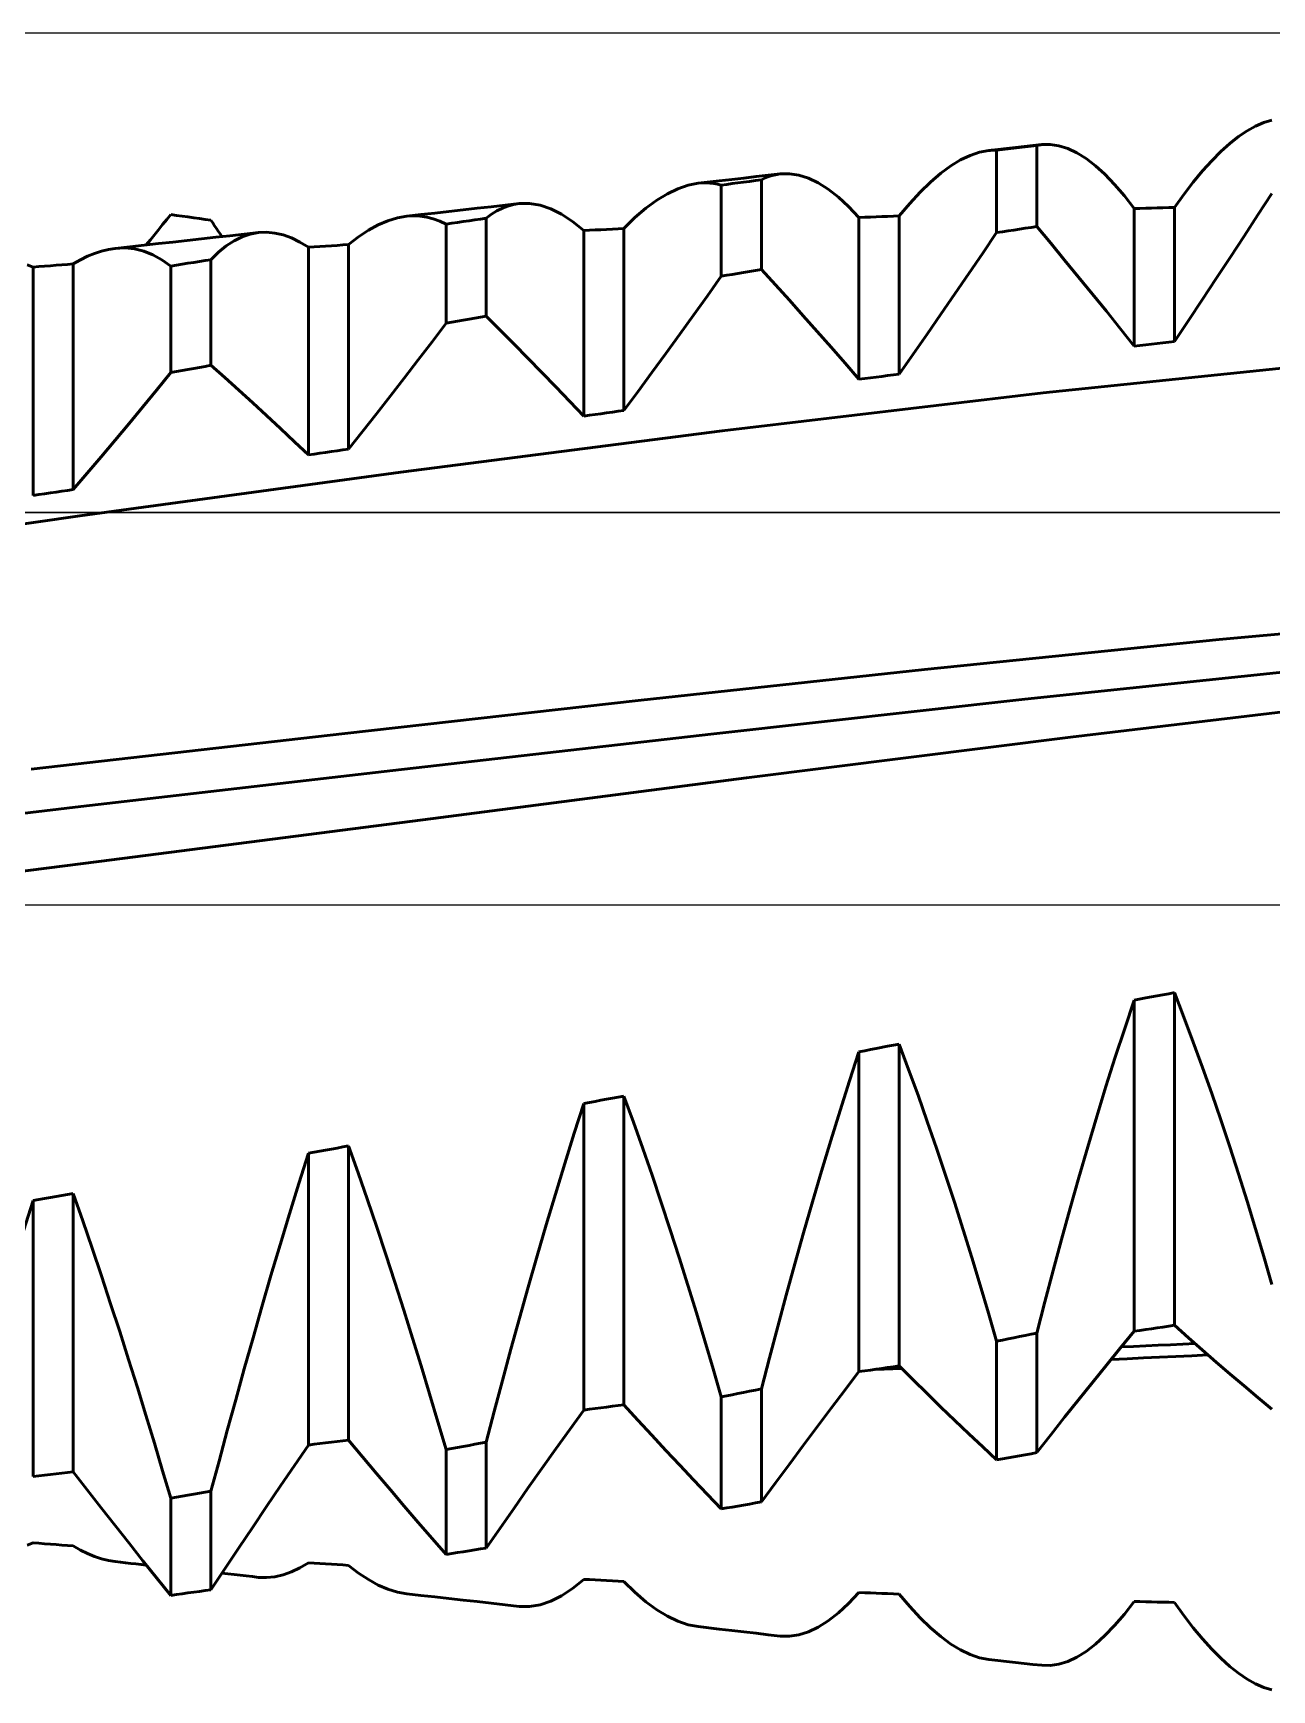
# Model space of a CAD drawing. Header units: millimetres. Extents: x -77 to 81, y -33 to 48.
# Drawn here: x 26.98 to 31.74, y -3.02 to 3.35 of the extents above; entities that cross this region are included whole.
import ezdxf

# ---------------------------------------------------------------- set-up
doc = ezdxf.new("R2010")
doc.units = ezdxf.units.MM
doc.header["$LTSCALE"] = 4.8
doc.linetypes.add('LONGDASH_DASH', pattern=[0.85, 0.4, -0.2, 0.05, -0.2])
for name, color, linetype in [('1', 4, 'CONTINUOUS'), ('4', 2, 'LONGDASH_DASH'), ('CUT', 1, 'CONTINUOUS'), ('NOCUT', 7, 'CONTINUOUS'), ('SK4', 2, 'LONGDASH_DASH')]:
    doc.layers.add(name, color=color, linetype=linetype)

msp = doc.modelspace()

# ---------------------------------------------------------------- linework, layer by layer
at = {"layer": '1', "color": 4, "linetype": 'CONTINUOUS', "lineweight": 50}
for p, q in [((31.6468, 2.9747), (31.6793, 2.9928)), ((31.6793, 2.9928), (31.711, 3.0066)), ((31.711, 3.0066), (31.7422, 3.0159)), ((31.5802, 2.9255), (31.6138, 2.9522)), ((31.6138, 2.9522), (31.6468, 2.9747)), ((30.5454, 2.8626), (30.5824, 2.8802)), ((30.5824, 2.8802), (30.6187, 2.8924)), ((30.6187, 2.8924), (30.6542, 2.8991)), ((30.6542, 2.8991), (30.6881, 2.9028)), ((30.6542, 2.8991), (30.6591, 2.8996)), ((30.6591, 2.8996), (30.6641, 2.8999)), ((30.6641, 2.8999), (30.6691, 2.9002)), ((30.6691, 2.9002), (30.674, 2.9004)), ((30.674, 2.9004), (30.6789, 2.9004)), ((30.6838, 2.9003), (30.6789, 2.9004)), ((30.6838, 2.9003), (30.7059, 2.9029)), ((30.6838, 2.5836), (30.6838, 2.9003)), ((30.6881, 2.9028), (30.722, 2.9066)), ((30.7059, 2.9029), (30.728, 2.9055)), ((30.722, 2.9066), (30.7559, 2.9103)), ((30.728, 2.9055), (30.7501, 2.9081)), ((30.7501, 2.9081), (30.7721, 2.9107)), ((30.7559, 2.9103), (30.7898, 2.914)), ((30.7721, 2.9107), (30.7942, 2.9133)), ((30.7898, 2.914), (30.8237, 2.9178)), ((30.7942, 2.9133), (30.8163, 2.9158)), ((30.8163, 2.9158), (30.8383, 2.9184)), ((30.8237, 2.9178), (30.8576, 2.9215)), ((30.8383, 2.9184), (30.8415, 2.919)), ((30.8383, 2.6066), (30.8383, 2.9184)), ((30.8415, 2.919), (30.8447, 2.9196)), ((30.8447, 2.9196), (30.8479, 2.9202)), ((30.8479, 2.9202), (30.8511, 2.9207)), ((30.8511, 2.9207), (30.8544, 2.9211)), ((30.8544, 2.9211), (30.8576, 2.9215)), ((30.8576, 2.9215), (30.8902, 2.9222)), ((30.9236, 2.9172), (30.8902, 2.9222)), ((30.9576, 2.9065), (30.9236, 2.9172)), ((30.9924, 2.8902), (30.9576, 2.9065)), ((31.0278, 2.8682), (30.9924, 2.8902)), ((31.0638, 2.8406), (31.0278, 2.8682)), ((31.5111, 2.8594), (31.5459, 2.8946)), ((31.5459, 2.8946), (31.5802, 2.9255)), ((29.7591, 2.7985), (29.8056, 2.8038)), ((29.8037, 2.7973), (29.8156, 2.8014)), ((29.8056, 2.8038), (29.8521, 2.8091)), ((29.8156, 2.8014), (29.8277, 2.8047)), ((29.8277, 2.8047), (29.8399, 2.8073)), ((29.8399, 2.8073), (29.8521, 2.8091)), ((29.8521, 2.8091), (29.8876, 2.8099)), ((29.9238, 2.8044), (29.8876, 2.8099)), ((29.9608, 2.7927), (29.9238, 2.8044)), ((30.4298, 2.7778), (30.469, 2.8114)), ((30.469, 2.8114), (30.5076, 2.8397)), ((30.5076, 2.8397), (30.5454, 2.8626)), ((31.1004, 2.8075), (31.0638, 2.8406)), ((31.1375, 2.769), (31.1004, 2.8075)), ((31.4401, 2.7773), (31.4758, 2.8203)), ((31.4758, 2.8203), (31.5111, 2.8594)), ((29.418, 2.7331), (29.4582, 2.7523)), ((29.4582, 2.7523), (29.4976, 2.7657)), ((29.4976, 2.7657), (29.5362, 2.773)), ((29.5362, 2.773), (29.6178, 2.7823)), ((29.5362, 2.773), (29.5515, 2.7743)), ((29.5515, 2.7743), (29.5665, 2.7746)), ((29.5815, 2.7739), (29.5665, 2.7746)), ((29.5963, 2.7722), (29.5815, 2.7739)), ((29.611, 2.7696), (29.5963, 2.7722)), ((29.6255, 2.7659), (29.611, 2.7696)), ((29.6178, 2.7823), (29.6661, 2.7879)), ((29.6255, 2.7659), (29.6461, 2.7687)), ((29.6255, 2.416), (29.6255, 2.7659)), ((29.6461, 2.7687), (29.6671, 2.7716)), ((29.6661, 2.7879), (29.7126, 2.7932)), ((29.6671, 2.7716), (29.6887, 2.7745)), ((29.6887, 2.7745), (29.7107, 2.7775)), ((29.7107, 2.7775), (29.7333, 2.7805)), ((29.7126, 2.7932), (29.7591, 2.7985)), ((29.7333, 2.7805), (29.7564, 2.7836)), ((29.7564, 2.7836), (29.78, 2.7868)), ((29.78, 2.7868), (29.7918, 2.7924)), ((29.78, 2.4416), (29.78, 2.7868)), ((29.7918, 2.7924), (29.8037, 2.7973)), ((29.9984, 2.7747), (29.9608, 2.7927)), ((30.0367, 2.7505), (29.9984, 2.7747)), ((30.0755, 2.7202), (30.0367, 2.7505)), ((30.3499, 2.6959), (30.3901, 2.7393)), ((30.3901, 2.7393), (30.4298, 2.7778)), ((31.175, 2.7252), (31.1375, 2.769)), ((31.404, 2.7305), (31.4401, 2.7773)), ((28.6324, 2.6708), (28.6865, 2.6769)), ((28.6865, 2.6769), (28.7406, 2.6829)), ((28.7406, 2.6829), (28.7947, 2.689)), ((28.7629, 2.6667), (28.7839, 2.6772)), ((28.7839, 2.6772), (28.8053, 2.6855)), ((28.7947, 2.689), (28.8488, 2.6951)), ((28.8053, 2.6855), (28.8269, 2.6915)), ((28.8269, 2.6915), (28.8488, 2.6951)), ((28.8488, 2.6951), (28.8882, 2.6958)), ((28.9285, 2.6893), (28.8882, 2.6958)), ((28.9695, 2.6755), (28.9285, 2.6893)), ((29.0112, 2.6545), (28.9695, 2.6755)), ((29.2934, 2.6411), (29.3355, 2.6773)), ((29.3355, 2.6773), (29.3771, 2.7081)), ((29.3771, 2.7081), (29.418, 2.7331)), ((30.1148, 2.6838), (30.0755, 2.7202)), ((30.1547, 2.6416), (30.1148, 2.6838)), ((30.3092, 2.6476), (30.3499, 2.6959)), ((31.213, 2.6762), (31.175, 2.7252)), ((31.213, 2.6762), (31.2351, 2.6768)), ((31.213, 2.1477), (31.213, 2.6762)), ((31.2351, 2.6768), (31.2571, 2.6773)), ((31.2571, 2.6773), (31.2792, 2.6779)), ((31.2792, 2.6779), (31.3013, 2.6784)), ((31.3013, 2.6784), (31.3234, 2.679)), ((31.3234, 2.679), (31.3454, 2.6795)), ((31.3454, 2.6795), (31.3675, 2.68)), ((31.3675, 2.68), (31.404, 2.7305)), ((31.3675, 2.1651), (31.3675, 2.68)), ((31.6887, 2.6512), (31.7422, 2.7334)), ((27.4619, 2.5948), (27.4775, 2.6142)), ((27.4775, 2.6142), (27.4932, 2.6336)), ((27.4932, 2.6336), (27.5088, 2.653)), ((27.5309, 2.6499), (27.5088, 2.653)), ((27.553, 2.6468), (27.5309, 2.6499)), ((27.5751, 2.6436), (27.553, 2.6468)), ((27.5971, 2.6405), (27.5751, 2.6436)), ((27.6192, 2.6374), (27.5971, 2.6405)), ((27.6413, 2.6342), (27.6192, 2.6374)), ((27.6633, 2.6311), (27.6413, 2.6342)), ((27.6703, 2.6205), (27.6633, 2.6311)), ((27.6773, 2.61), (27.6703, 2.6205)), ((28.269, 2.5924), (28.3065, 2.613)), ((28.3065, 2.613), (28.3436, 2.629)), ((28.3436, 2.629), (28.3802, 2.6402)), ((28.3802, 2.6402), (28.4161, 2.6466)), ((28.4161, 2.6466), (28.4702, 2.6527)), ((28.4161, 2.6466), (28.4422, 2.6482)), ((28.468, 2.6472), (28.4422, 2.6482)), ((28.4933, 2.6434), (28.468, 2.6472)), ((28.4702, 2.6527), (28.5243, 2.6587)), ((28.5183, 2.637), (28.4933, 2.6434)), ((28.5429, 2.6279), (28.5183, 2.637)), ((28.5243, 2.6587), (28.5784, 2.6647)), ((28.5672, 2.616), (28.5429, 2.6279)), ((28.5672, 2.616), (28.5892, 2.6193)), ((28.5672, 2.235), (28.5672, 2.616)), ((28.5784, 2.6647), (28.6324, 2.6708)), ((28.5892, 2.6193), (28.6113, 2.6225)), ((28.6113, 2.6225), (28.6334, 2.6257)), ((28.6334, 2.6257), (28.6555, 2.629)), ((28.6555, 2.629), (28.6775, 2.6322)), ((28.6775, 2.6322), (28.6996, 2.6354)), ((28.6996, 2.6354), (28.7217, 2.6386)), ((28.7217, 2.6386), (28.7421, 2.6538)), ((28.7217, 2.2619), (28.7217, 2.6386)), ((28.7421, 2.6538), (28.7629, 2.6667)), ((29.0535, 2.6264), (29.0112, 2.6545)), ((29.0963, 2.5912), (29.0535, 2.6264)), ((29.2508, 2.5994), (29.2934, 2.6411)), ((30.1547, 2.6416), (30.1767, 2.6424)), ((30.1547, 2.02), (30.1547, 2.6416)), ((30.1767, 2.6424), (30.1988, 2.6433)), ((30.1988, 2.6433), (30.2209, 2.6442)), ((30.2209, 2.6442), (30.243, 2.6451)), ((30.243, 2.6451), (30.265, 2.6459)), ((30.265, 2.6459), (30.2871, 2.6468)), ((30.2871, 2.6468), (30.3092, 2.6476)), ((30.3092, 2.0395), (30.3092, 2.6476)), ((31.6352, 2.5694), (31.6887, 2.6512)), ((27.4149, 2.5362), (27.4306, 2.5558)), ((27.4306, 2.5558), (27.4462, 2.5753)), ((27.4462, 2.5753), (27.4619, 2.5948)), ((27.4621, 2.5413), (27.5169, 2.5473)), ((27.5169, 2.5473), (27.5718, 2.5533)), ((27.5718, 2.5533), (27.6267, 2.5594)), ((27.6267, 2.5594), (27.6815, 2.5654)), ((27.6843, 2.5995), (27.6773, 2.61)), ((27.6815, 2.5654), (27.7364, 2.5714)), ((27.6913, 2.589), (27.6843, 2.5995)), ((27.6982, 2.5785), (27.6913, 2.589)), ((27.7052, 2.568), (27.6982, 2.5785)), ((27.722, 2.5323), (27.7522, 2.552)), ((27.7364, 2.5714), (27.7913, 2.5774)), ((27.7522, 2.552), (27.783, 2.5671)), ((27.783, 2.5671), (27.8143, 2.5776)), ((27.7913, 2.5774), (27.8462, 2.5835)), ((27.8143, 2.5776), (27.8462, 2.5835)), ((27.8462, 2.5835), (27.8772, 2.5847)), ((27.9086, 2.5817), (27.8772, 2.5847)), ((27.9404, 2.5744), (27.9086, 2.5817)), ((27.9726, 2.5629), (27.9404, 2.5744)), ((28.0051, 2.5472), (27.9726, 2.5629)), ((28.038, 2.5273), (28.0051, 2.5472)), ((28.1925, 2.5374), (28.2309, 2.5672)), ((28.2309, 2.5672), (28.269, 2.5924)), ((29.0963, 2.5912), (29.1184, 2.5924)), ((29.0963, 1.8786), (29.0963, 2.5912)), ((29.1184, 2.5924), (29.1405, 2.5936)), ((29.1405, 2.5936), (29.1626, 2.5948)), ((29.1626, 2.5948), (29.1846, 2.5959)), ((29.1846, 2.5959), (29.2067, 2.5971)), ((29.2067, 2.5971), (29.2288, 2.5983)), ((29.2288, 2.5983), (29.2509, 2.5994)), ((29.2509, 1.8998), (29.2509, 2.5994)), ((30.6304, 2.5047), (30.6838, 2.5836)), ((30.6838, 2.5836), (30.7059, 2.5869)), ((30.7059, 2.5869), (30.728, 2.5902)), ((30.728, 2.5902), (30.7501, 2.5935)), ((30.7501, 2.5935), (30.7721, 2.5968)), ((30.7721, 2.5968), (30.7942, 2.6)), ((30.7942, 2.6), (30.8163, 2.6033)), ((30.8163, 2.6033), (30.8383, 2.6066)), ((30.8918, 2.5425), (30.8383, 2.6066)), ((31.5817, 2.4878), (31.6352, 2.5694)), ((27.1615, 2.4789), (27.1887, 2.4925)), ((27.1887, 2.4925), (27.2157, 2.5037)), ((27.2157, 2.5037), (27.2424, 2.5126)), ((27.2424, 2.5126), (27.2689, 2.5191)), ((27.2689, 2.5191), (27.2952, 2.5231)), ((27.2952, 2.5231), (27.3512, 2.5292)), ((27.2952, 2.5231), (27.3326, 2.5247)), ((27.3693, 2.5211), (27.3326, 2.5247)), ((27.3512, 2.5292), (27.4072, 2.5354)), ((27.4053, 2.5124), (27.3693, 2.5211)), ((27.4405, 2.4985), (27.4053, 2.5124)), ((27.4072, 2.5354), (27.4621, 2.5413)), ((27.4751, 2.4794), (27.4405, 2.4985)), ((27.6633, 2.4793), (27.6924, 2.5081)), ((27.6924, 2.5081), (27.722, 2.5323)), ((28.038, 2.5273), (28.0601, 2.5288)), ((28.038, 1.7292), (28.038, 2.5273)), ((28.0601, 2.5288), (28.0821, 2.5302)), ((28.0821, 2.5302), (28.1042, 2.5317)), ((28.1042, 2.5317), (28.1263, 2.5331)), ((28.1263, 2.5331), (28.1484, 2.5345)), ((28.1484, 2.5345), (28.1704, 2.536)), ((28.1704, 2.536), (28.1925, 2.5374)), ((28.1925, 1.7514), (28.1925, 2.5374)), ((30.5769, 2.4262), (30.6304, 2.5047)), ((30.9453, 2.4779), (30.8918, 2.5425)), ((31.5282, 2.4066), (31.5817, 2.4878)), ((26.9797, 2.4511), (26.9566, 2.4602)), ((26.9797, 2.4511), (27.0017, 2.4528)), ((26.9797, 1.5734), (26.9797, 2.4511)), ((27.0017, 2.4528), (27.0238, 2.4545)), ((27.0238, 2.4545), (27.0459, 2.4562)), ((27.0459, 2.4562), (27.068, 2.4579)), ((27.068, 2.4579), (27.09, 2.4596)), ((27.09, 2.4596), (27.1121, 2.4613)), ((27.1121, 2.4613), (27.1342, 2.463)), ((27.1342, 2.463), (27.1615, 2.4789)), ((27.1342, 1.5965), (27.1342, 2.463)), ((27.5088, 2.4551), (27.4751, 2.4794)), ((27.5088, 2.4551), (27.5309, 2.4586)), ((27.5088, 2.0455), (27.5088, 2.4551)), ((27.5309, 2.4586), (27.553, 2.462)), ((27.553, 2.462), (27.5751, 2.4655)), ((27.5751, 2.4655), (27.5971, 2.4689)), ((27.5971, 2.4689), (27.6192, 2.4724)), ((27.6192, 2.4724), (27.6413, 2.4758)), ((27.6413, 2.4758), (27.6633, 2.4793)), ((27.6633, 2.0737), (27.6633, 2.4793)), ((29.6255, 2.416), (29.6462, 2.4195)), ((29.6462, 2.4195), (29.6673, 2.423)), ((29.6673, 2.423), (29.6889, 2.4266)), ((29.6889, 2.4266), (29.711, 2.4302)), ((29.711, 2.4302), (29.7335, 2.434)), ((29.7335, 2.434), (29.7565, 2.4378)), ((29.7565, 2.4378), (29.78, 2.4416)), ((29.8335, 2.383), (29.78, 2.4416)), ((30.5234, 2.3481), (30.5769, 2.4262)), ((30.9988, 2.4129), (30.9453, 2.4779)), ((29.5722, 2.3412), (29.6255, 2.416)), ((29.887, 2.3239), (29.8335, 2.383)), ((31.0523, 2.3473), (30.9988, 2.4129)), ((31.4746, 2.3258), (31.5282, 2.4066)), ((29.5189, 2.2668), (29.5722, 2.3412)), ((29.9405, 2.2642), (29.887, 2.3239)), ((30.4699, 2.2704), (30.5234, 2.3481)), ((31.1059, 2.2812), (31.0523, 2.3473)), ((31.4211, 2.2453), (31.4746, 2.3258)), ((28.5137, 2.1644), (28.5672, 2.235)), ((28.5672, 2.235), (28.5892, 2.2388)), ((28.5892, 2.2388), (28.6113, 2.2427)), ((28.6113, 2.2427), (28.6334, 2.2465)), ((28.6334, 2.2465), (28.6555, 2.2504)), ((28.6555, 2.2504), (28.6775, 2.2543)), ((28.6775, 2.2543), (28.6996, 2.2581)), ((28.6996, 2.2581), (28.7217, 2.2619)), ((28.7752, 2.2088), (28.7217, 2.2619)), ((29.4655, 2.1927), (29.5189, 2.2668)), ((29.994, 2.2039), (29.9405, 2.2642)), ((30.4163, 2.193), (30.4699, 2.2704)), ((31.1594, 2.2147), (31.1059, 2.2812)), ((31.3675, 2.1651), (31.4211, 2.2453)), ((28.4602, 2.0944), (28.5137, 2.1644)), ((28.8286, 2.1552), (28.7752, 2.2088)), ((29.4119, 2.1188), (29.4655, 2.1927)), ((30.0475, 2.1431), (29.994, 2.2039)), ((30.3628, 2.1161), (30.4163, 2.193)), ((31.213, 2.1477), (31.1594, 2.2147)), ((31.3454, 2.1627), (31.3675, 2.1651)), ((28.8821, 2.1009), (28.8286, 2.1552)), ((28.9357, 2.0462), (28.8821, 2.1009)), ((29.3582, 2.0454), (29.4119, 2.1188)), ((30.1011, 2.0818), (30.0475, 2.1431)), ((30.3092, 2.0395), (30.3628, 2.1161)), ((31.213, 2.1477), (31.2351, 2.1502)), ((31.2351, 2.1502), (31.2571, 2.1527)), ((31.2571, 2.1527), (31.2792, 2.1552)), ((31.2792, 2.1552), (31.3013, 2.1577)), ((31.3013, 2.1577), (31.3234, 2.1602)), ((31.3234, 2.1602), (31.3454, 2.1627)), ((27.4554, 1.9798), (27.5088, 2.0455)), ((27.5088, 2.0455), (27.5309, 2.0495)), ((27.5309, 2.0495), (27.553, 2.0536)), ((27.553, 2.0536), (27.5751, 2.0576)), ((27.5751, 2.0576), (27.5971, 2.0616)), ((27.5971, 2.0616), (27.6192, 2.0656)), ((27.6192, 2.0656), (27.6413, 2.0696)), ((27.6413, 2.0696), (27.6633, 2.0737)), ((27.7168, 2.0262), (27.6633, 2.0737)), ((28.4067, 2.0248), (28.4602, 2.0944)), ((28.9892, 1.9908), (28.9357, 2.0462)), ((29.3045, 1.9723), (29.3582, 2.0454)), ((30.1547, 2.02), (30.1011, 2.0818)), ((30.2871, 2.0367), (30.3092, 2.0395)), ((30.8625, 1.9678), (32.0967, 2.0952)), ((27.4019, 1.9147), (27.4554, 1.9798)), ((27.7703, 1.9781), (27.7168, 2.0262)), ((27.8238, 1.9295), (27.7703, 1.9781)), ((28.3532, 1.9558), (28.4067, 2.0248)), ((29.0428, 1.935), (28.9892, 1.9908)), ((30.1547, 2.02), (30.1767, 2.0228)), ((30.1767, 2.0228), (30.1988, 2.0256)), ((30.1988, 2.0256), (30.2209, 2.0284)), ((30.2209, 2.0284), (30.243, 2.0312)), ((30.243, 2.0312), (30.265, 2.034)), ((30.265, 2.034), (30.2871, 2.0367)), ((27.3484, 1.85), (27.4019, 1.9147)), ((27.8773, 1.8803), (27.8238, 1.9295)), ((28.2996, 1.8872), (28.3532, 1.9558)), ((29.0963, 1.8786), (29.0428, 1.935)), ((29.2509, 1.8998), (29.3045, 1.9723)), ((29.6282, 1.8222), (30.8625, 1.9678)), ((27.2949, 1.7859), (27.3484, 1.85)), ((27.9309, 1.8305), (27.8773, 1.8803)), ((28.2461, 1.819), (28.2996, 1.8872)), ((29.0963, 1.8786), (29.1184, 1.8816)), ((29.1184, 1.8816), (29.1405, 1.8846)), ((29.1405, 1.8846), (29.1626, 1.8877)), ((29.1626, 1.8877), (29.1846, 1.8907)), ((29.1846, 1.8907), (29.2067, 1.8937)), ((29.2067, 1.8937), (29.2288, 1.8968)), ((29.2288, 1.8968), (29.2509, 1.8998)), ((27.2413, 1.7223), (27.2949, 1.7859)), ((27.9844, 1.7801), (27.9309, 1.8305)), ((28.1925, 1.7514), (28.2461, 1.819)), ((28.394, 1.6629), (29.6282, 1.8222)), ((27.1878, 1.6591), (27.2413, 1.7223)), ((28.038, 1.7292), (27.9844, 1.7801)), ((28.038, 1.7292), (28.0601, 1.7324)), ((28.0601, 1.7324), (28.0821, 1.7356)), ((28.0821, 1.7356), (28.1042, 1.7387)), ((28.1042, 1.7387), (28.1263, 1.7419)), ((28.1263, 1.7419), (28.1484, 1.7451)), ((28.1484, 1.7451), (28.1704, 1.7483)), ((28.1704, 1.7483), (28.1925, 1.7514)), ((27.1342, 1.5965), (27.1878, 1.6591)), ((27.1597, 1.4953), (28.394, 1.6629)), ((27.09, 1.5899), (27.1121, 1.5932)), ((27.1121, 1.5932), (27.1342, 1.5965)), ((26.9797, 1.5734), (27.0017, 1.5767)), ((27.0017, 1.5767), (27.0238, 1.58)), ((27.0238, 1.58), (27.0459, 1.5833)), ((27.0459, 1.5833), (27.068, 1.5866)), ((27.068, 1.5866), (27.09, 1.5899)), ((25.9255, 1.3194), (27.1597, 1.4953)), ((31.5391, 1.0197), (32.6898, 1.1263)), ((30.4061, 0.9053), (31.5391, 1.0197)), ((29.3052, 0.7854), (30.4061, 0.9053)), ((30.7928, 0.7904), (31.9928, 0.9163)), ((28.1785, 0.6583), (29.3052, 0.7854)), ((29.5967, 0.6578), (30.7928, 0.7904)), ((30.9683, 0.6452), (32.2137, 0.7933)), ((26.9727, 0.5221), (28.1785, 0.6583)), ((28.3958, 0.5203), (29.5967, 0.6578)), ((29.7229, 0.4884), (30.9683, 0.6452)), ((27.1637, 0.378), (28.3958, 0.5203)), ((28.4775, 0.3272), (29.7229, 0.4884)), ((25.9304, 0.2342), (27.1637, 0.378)), ((27.2322, 0.1675), (28.4775, 0.3272)), ((25.9868, 0.0091), (27.2322, 0.1675)), ((31.1764, -0.4744), (31.213, -0.3656)), ((31.213, -0.3656), (31.2571, -0.3574)), ((31.213, -1.6381), (31.213, -0.3656)), ((31.2571, -0.3574), (31.2792, -0.3533)), ((31.2792, -0.3533), (31.3013, -0.3492)), ((31.3013, -0.3492), (31.3234, -0.3451)), ((31.3234, -0.3451), (31.3454, -0.3409)), ((31.3454, -0.3409), (31.3675, -0.3368)), ((31.404, -0.4308), (31.3675, -0.3368)), ((31.3675, -1.615), (31.3675, -0.3368)), ((31.4401, -0.5267), (31.404, -0.4308)), ((31.1402, -0.5853), (31.1764, -0.4744)), ((30.118, -0.676), (30.1547, -0.5639)), ((30.1547, -0.5639), (30.1767, -0.5598)), ((30.1547, -1.7932), (30.1547, -0.5639)), ((30.1767, -0.5598), (30.1988, -0.5556)), ((30.1988, -0.5556), (30.2209, -0.5515)), ((30.2209, -0.5515), (30.265, -0.5431)), ((30.265, -0.5431), (30.2871, -0.539)), ((30.2871, -0.539), (30.3092, -0.5348)), ((30.3456, -0.6321), (30.3092, -0.5348)), ((30.3092, -1.771), (30.3092, -0.5348)), ((31.4758, -0.6247), (31.4401, -0.5267)), ((30.3818, -0.7311), (30.3456, -0.6321)), ((31.1044, -0.6981), (31.1402, -0.5853)), ((31.5111, -0.7245), (31.4758, -0.6247)), ((30.0818, -0.7899), (30.118, -0.676)), ((31.0691, -0.8129), (31.1044, -0.6981)), ((29.0597, -0.8773), (29.0963, -0.7626)), ((29.0963, -0.7626), (29.1184, -0.7586)), ((29.0963, -1.9409), (29.0963, -0.7626)), ((29.1184, -0.7586), (29.1405, -0.7545)), ((29.1405, -0.7545), (29.1626, -0.7504)), ((29.1626, -0.7504), (29.1846, -0.7463)), ((29.1846, -0.7463), (29.2067, -0.7422)), ((29.2067, -0.7422), (29.2288, -0.7381)), ((29.2288, -0.7381), (29.2509, -0.734)), ((29.2873, -0.8341), (29.2508, -0.734)), ((29.2509, -1.9201), (29.2509, -0.734)), ((30.4175, -0.8318), (30.3818, -0.7311)), ((31.5459, -0.826), (31.5111, -0.7245)), ((30.0461, -0.9055), (30.0818, -0.7899)), ((31.0343, -0.9292), (31.0691, -0.8129)), ((31.5802, -0.9288), (31.5459, -0.826)), ((29.0235, -0.9934), (29.0597, -0.8773)), ((29.3234, -0.9357), (29.2873, -0.8341)), ((30.4528, -0.9341), (30.4175, -0.8318)), ((28.0014, -1.0697), (28.038, -0.9533)), ((28.038, -0.9532), (28.0601, -0.9494)), ((28.038, -2.075), (28.038, -0.9532)), ((28.0601, -0.9494), (28.0821, -0.9455)), ((28.0821, -0.9455), (28.1042, -0.9416)), ((28.1042, -0.9416), (28.1263, -0.9377)), ((28.1263, -0.9377), (28.1484, -0.9338)), ((28.1484, -0.9338), (28.1704, -0.9299)), ((28.1704, -0.9299), (28.1925, -0.926)), ((28.229, -1.0287), (28.1925, -0.926)), ((28.1925, -2.0563), (28.1925, -0.926)), ((29.3591, -1.0387), (29.3234, -0.9357)), ((30.0108, -1.0224), (30.0461, -0.9055)), ((30.4876, -1.0377), (30.4528, -0.9341)), ((31.0001, -1.0469), (31.0343, -0.9292)), ((31.6138, -1.0329), (31.5802, -0.9288)), ((28.9878, -1.1106), (29.0235, -0.9934)), ((27.9652, -1.1871), (28.0014, -1.0697)), ((28.2651, -1.1325), (28.229, -1.0287)), ((29.3944, -1.1429), (29.3591, -1.0387)), ((29.976, -1.1406), (30.0108, -1.0224)), ((30.5218, -1.1424), (30.4876, -1.0377)), ((30.9664, -1.1655), (31.0001, -1.0469)), ((31.6468, -1.138), (31.6138, -1.0329)), ((26.943, -1.2525), (26.9797, -1.1349)), ((26.9797, -1.1349), (27.0017, -1.1312)), ((26.9797, -2.1955), (26.9797, -1.1349)), ((27.0017, -1.1312), (27.0238, -1.1275)), ((27.0238, -1.1275), (27.0459, -1.1238)), ((27.0459, -1.1238), (27.068, -1.12)), ((27.068, -1.12), (27.09, -1.1163)), ((27.09, -1.1163), (27.1121, -1.1126)), ((27.1121, -1.1126), (27.1342, -1.1089)), ((27.1706, -1.2135), (27.1342, -1.1089)), ((27.1342, -2.1787), (27.1342, -1.1089)), ((28.3008, -1.2374), (28.2651, -1.1325)), ((28.9525, -1.2289), (28.9878, -1.1106)), ((29.4292, -1.2482), (29.3944, -1.1429)), ((29.9417, -1.2598), (29.976, -1.1406)), ((30.5555, -1.248), (30.5218, -1.1424)), ((31.6793, -1.244), (31.6468, -1.138)), ((27.9294, -1.3054), (27.9652, -1.1871)), ((30.9334, -1.2848), (30.9664, -1.1655)), ((27.2067, -1.3189), (27.1706, -1.2135)), ((28.3361, -1.3433), (28.3008, -1.2374)), ((28.9177, -1.3481), (28.9525, -1.2289)), ((29.4634, -1.3542), (29.4292, -1.2482)), ((29.9081, -1.3795), (29.9417, -1.2598)), ((30.5885, -1.3543), (30.5555, -1.248)), ((31.711, -1.3509), (31.6793, -1.244)), ((27.2425, -1.4251), (27.2067, -1.3189)), ((27.8942, -1.4243), (27.9294, -1.3054)), ((30.9011, -1.4046), (30.9334, -1.2848)), ((28.3709, -1.4499), (28.3361, -1.3433)), ((28.8834, -1.4679), (28.9177, -1.3481)), ((29.4971, -1.4607), (29.4634, -1.3542)), ((29.8751, -1.4994), (29.9081, -1.3795)), ((30.6209, -1.4612), (30.5885, -1.3543)), ((31.7422, -1.4584), (31.711, -1.3509)), ((27.2777, -1.532), (27.2425, -1.4251)), ((27.8594, -1.5437), (27.8942, -1.4243)), ((28.4051, -1.5569), (28.3709, -1.4499)), ((29.5301, -1.5677), (29.4971, -1.4607)), ((30.6527, -1.5687), (30.6209, -1.4612)), ((30.8694, -1.5247), (30.9011, -1.4046)), ((28.8498, -1.5877), (28.8834, -1.4679)), ((29.8427, -1.6195), (29.8751, -1.4994)), ((30.8383, -1.6449), (30.8694, -1.5247)), ((27.3126, -1.6393), (27.2777, -1.532)), ((27.8251, -1.6633), (27.8594, -1.5437)), ((28.4388, -1.6641), (28.4051, -1.5569)), ((28.8168, -1.7074), (28.8498, -1.5877)), ((29.5626, -1.675), (29.5301, -1.5677)), ((30.6838, -1.6765), (30.6527, -1.5687)), ((27.3468, -1.7466), (27.3126, -1.6393)), ((29.811, -1.7395), (29.8427, -1.6195)), ((30.7721, -1.6584), (30.7942, -1.6539)), ((30.7942, -1.6539), (30.8163, -1.6494)), ((30.8163, -1.6494), (30.8383, -1.6449)), ((30.8383, -2.1044), (30.8383, -1.6449)), ((31.1594, -1.7032), (31.213, -1.6381)), ((31.213, -1.6381), (31.2351, -1.6348)), ((31.2351, -1.6348), (31.2571, -1.6315)), ((31.2571, -1.6315), (31.2792, -1.6282)), ((31.2792, -1.6282), (31.3013, -1.6249)), ((31.3013, -1.6249), (31.3234, -1.6216)), ((31.3234, -1.6216), (31.3454, -1.6183)), ((31.3454, -1.6183), (31.3675, -1.615)), ((31.4211, -1.6627), (31.3675, -1.615)), ((27.7915, -1.7826), (27.8251, -1.6633)), ((28.4718, -1.7714), (28.4388, -1.6641)), ((28.7844, -1.8268), (28.8168, -1.7074)), ((29.5943, -1.7825), (29.5626, -1.675)), ((30.6838, -1.6765), (30.7059, -1.672)), ((30.6838, -2.1325), (30.6838, -1.6765)), ((30.7059, -1.672), (30.728, -1.6675)), ((30.728, -1.6675), (30.7501, -1.663)), ((30.7501, -1.663), (30.7721, -1.6584)), ((31.1059, -1.7688), (31.1594, -1.7032)), ((31.1634, -1.6983), (31.2104, -1.6962)), ((31.2104, -1.6962), (31.2574, -1.694)), ((31.2574, -1.694), (31.3046, -1.6918)), ((31.3046, -1.6918), (31.3518, -1.6896)), ((31.3518, -1.6896), (31.3992, -1.6874)), ((31.3992, -1.6874), (31.4466, -1.6852)), ((31.4746, -1.7098), (31.4211, -1.6627)), ((31.5282, -1.7564), (31.4746, -1.7098)), ((27.3804, -1.8539), (27.3468, -1.7466)), ((28.5042, -1.8787), (28.4718, -1.7714)), ((29.78, -1.8592), (29.811, -1.7395)), ((30.2209, -1.7837), (30.243, -1.7805)), ((30.243, -1.7805), (30.265, -1.7773)), ((30.265, -1.7773), (30.2871, -1.7741)), ((30.268, -1.7827), (30.285, -1.782)), ((30.285, -1.782), (30.3019, -1.7814)), ((30.2871, -1.7741), (30.3092, -1.771)), ((30.3019, -1.7814), (30.3189, -1.7807)), ((30.3628, -1.8243), (30.3092, -1.771)), ((31.0523, -1.8349), (31.1059, -1.7688)), ((31.1241, -1.7464), (31.1862, -1.7435)), ((31.1862, -1.7435), (31.2482, -1.7406)), ((31.2482, -1.7406), (31.3102, -1.7377)), ((31.3102, -1.7377), (31.3723, -1.7347)), ((31.3723, -1.7347), (31.4343, -1.7318)), ((31.4343, -1.7318), (31.4964, -1.7287)), ((31.5817, -1.8023), (31.5282, -1.7564)), ((27.7585, -1.9014), (27.7915, -1.7826)), ((28.7527, -1.9458), (28.7844, -1.8268)), ((29.6255, -1.89), (29.5943, -1.7825)), ((30.1011, -1.8633), (30.1547, -1.7932)), ((30.1547, -1.7932), (30.1767, -1.7901)), ((30.1767, -1.7901), (30.1988, -1.7869)), ((30.1988, -1.7869), (30.2209, -1.7837)), ((30.2172, -1.7846), (30.2341, -1.784)), ((30.2341, -1.784), (30.2511, -1.7833)), ((30.2511, -1.7833), (30.268, -1.7827)), ((30.4163, -1.8771), (30.3628, -1.8243)), ((30.9988, -1.9015), (31.0523, -1.8349)), ((31.6352, -1.8477), (31.5817, -1.8023)), ((27.4135, -1.9609), (27.3804, -1.8539)), ((27.7261, -2.0195), (27.7585, -1.9014)), ((28.536, -1.9858), (28.5042, -1.8787)), ((29.6255, -1.89), (29.6461, -1.8859)), ((29.6255, -2.3206), (29.6255, -1.89)), ((29.6461, -1.8859), (29.6671, -1.8817)), ((29.6671, -1.8817), (29.6887, -1.8774)), ((29.6887, -1.8774), (29.7107, -1.873)), ((29.7107, -1.873), (29.7333, -1.8685)), ((29.7333, -1.8685), (29.7564, -1.8639)), ((29.7564, -1.8639), (29.78, -1.8592)), ((29.78, -2.2937), (29.78, -1.8592)), ((30.0475, -1.9338), (30.1011, -1.8633)), ((30.4699, -1.9293), (30.4163, -1.8771)), ((30.9453, -1.9686), (30.9988, -1.9015)), ((31.6887, -1.8925), (31.6352, -1.8477)), ((31.7422, -1.9367), (31.6887, -1.8925)), ((27.4459, -2.0675), (27.4135, -1.9609)), ((28.7217, -2.064), (28.7527, -1.9458)), ((29.0428, -2.0154), (29.0963, -1.9409)), ((29.0963, -1.9409), (29.1184, -1.9379)), ((29.1184, -1.9379), (29.1405, -1.9349)), ((29.1405, -1.9349), (29.1626, -1.932)), ((29.1626, -1.932), (29.1846, -1.929)), ((29.1846, -1.929), (29.2067, -1.926)), ((29.2067, -1.926), (29.2288, -1.9231)), ((29.2288, -1.9231), (29.2509, -1.9201)), ((29.3045, -1.9791), (29.2509, -1.9201)), ((29.994, -2.0049), (30.0475, -1.9338)), ((30.5234, -1.9809), (30.4699, -1.9293)), ((30.8918, -2.0362), (30.9453, -1.9686)), ((27.6944, -2.1367), (27.7261, -2.0195)), ((28.5672, -2.0926), (28.536, -1.9858)), ((28.9892, -2.0903), (29.0428, -2.0154)), ((29.3582, -2.0376), (29.3045, -1.9791)), ((29.9405, -2.0764), (29.994, -2.0049)), ((30.5769, -2.032), (30.5234, -1.9809)), ((30.6304, -2.0825), (30.5769, -2.032)), ((30.8383, -2.1044), (30.8918, -2.0362)), ((27.4777, -2.1737), (27.4459, -2.0675)), ((27.9844, -2.1533), (28.038, -2.075)), ((28.038, -2.075), (28.0601, -2.0724)), ((28.0601, -2.0724), (28.0821, -2.0697)), ((28.0821, -2.0697), (28.1042, -2.067)), ((28.1042, -2.067), (28.1263, -2.0644)), ((28.1263, -2.0644), (28.1484, -2.0617)), ((28.1484, -2.0617), (28.1704, -2.059)), ((28.1704, -2.059), (28.1925, -2.0563)), ((28.2461, -2.1206), (28.1925, -2.0563)), ((28.5672, -2.0926), (28.5892, -2.0885)), ((28.5672, -2.4955), (28.5672, -2.0926)), ((28.5892, -2.0885), (28.6113, -2.0845)), ((28.6113, -2.0845), (28.6334, -2.0804)), ((28.6334, -2.0804), (28.6555, -2.0763)), ((28.6555, -2.0763), (28.6775, -2.0722)), ((28.6775, -2.0722), (28.6996, -2.0681)), ((28.6996, -2.0681), (28.7217, -2.064)), ((28.7217, -2.4711), (28.7217, -2.064)), ((28.9357, -2.1656), (28.9892, -2.0903)), ((29.4119, -2.0955), (29.3582, -2.0376)), ((29.4655, -2.1528), (29.4119, -2.0955)), ((29.887, -2.1483), (29.9405, -2.0764)), ((30.6838, -2.1325), (30.6304, -2.0825)), ((27.6633, -2.2529), (27.6944, -2.1367)), ((27.9309, -2.2321), (27.9844, -2.1533)), ((28.2996, -2.1843), (28.2461, -2.1206)), ((29.5189, -2.2094), (29.4655, -2.1528)), ((29.8335, -2.2208), (29.887, -2.1483)), ((30.6838, -2.1325), (30.7059, -2.1285)), ((30.7059, -2.1285), (30.728, -2.1245)), ((30.728, -2.1245), (30.7501, -2.1204)), ((30.7501, -2.1204), (30.7721, -2.1164)), ((30.7721, -2.1164), (30.7942, -2.1124)), ((30.7942, -2.1124), (30.8163, -2.1084)), ((30.8163, -2.1084), (30.8383, -2.1044)), ((26.9797, -2.1955), (27.0017, -2.1931)), ((27.0017, -2.1931), (27.0238, -2.1908)), ((27.0238, -2.1908), (27.0459, -2.1884)), ((27.0459, -2.1884), (27.068, -2.186)), ((27.068, -2.186), (27.09, -2.1836)), ((27.09, -2.1836), (27.1121, -2.1812)), ((27.1121, -2.1812), (27.1342, -2.1787)), ((27.1878, -2.2479), (27.1342, -2.1787)), ((27.5088, -2.2792), (27.4777, -2.1737)), ((28.3532, -2.2476), (28.2996, -2.1843)), ((28.8821, -2.2414), (28.9357, -2.1656)), ((29.5722, -2.2653), (29.5189, -2.2094)), ((29.78, -2.2937), (29.8335, -2.2208)), ((27.2413, -2.3166), (27.1878, -2.2479)), ((27.5088, -2.2792), (27.5309, -2.2755)), ((27.5088, -2.653), (27.5088, -2.2792)), ((27.5309, -2.2755), (27.553, -2.2718)), ((27.553, -2.2718), (27.5751, -2.268)), ((27.5751, -2.268), (27.5971, -2.2642)), ((27.5971, -2.2642), (27.6192, -2.2605)), ((27.6192, -2.2605), (27.6413, -2.2567)), ((27.6413, -2.2567), (27.6633, -2.2529)), ((27.6633, -2.6311), (27.6633, -2.2529)), ((27.8773, -2.3111), (27.9309, -2.2321)), ((28.4067, -2.3104), (28.3532, -2.2476)), ((28.8286, -2.3175), (28.8821, -2.2414)), ((29.6255, -2.3206), (29.5722, -2.2653)), ((27.2949, -2.3848), (27.2413, -2.3166)), ((27.8238, -2.3906), (27.8773, -2.3111)), ((28.4602, -2.3726), (28.4067, -2.3104)), ((28.7752, -2.3941), (28.8286, -2.3175)), ((29.6255, -2.3206), (29.6462, -2.317)), ((29.6462, -2.317), (29.6673, -2.3133)), ((29.6673, -2.3133), (29.6889, -2.3096)), ((29.6889, -2.3096), (29.711, -2.3057)), ((29.711, -2.3057), (29.7335, -2.3018)), ((29.7335, -2.3018), (29.7565, -2.2978)), ((29.7565, -2.2978), (29.78, -2.2937)), ((27.3484, -2.4526), (27.2949, -2.3848)), ((27.7703, -2.4704), (27.8238, -2.3906)), ((28.5137, -2.4343), (28.4602, -2.3726)), ((28.7217, -2.4711), (28.7752, -2.3941)), ((26.9566, -2.4602), (26.9797, -2.4511)), ((27.0017, -2.4528), (26.9797, -2.4511)), ((27.0238, -2.4545), (27.0017, -2.4528)), ((27.0459, -2.4562), (27.0238, -2.4545)), ((27.068, -2.4579), (27.0459, -2.4562)), ((27.09, -2.4596), (27.068, -2.4579)), ((27.1121, -2.4613), (27.09, -2.4596)), ((27.1342, -2.463), (27.1121, -2.4613)), ((27.1615, -2.4789), (27.1342, -2.463)), ((27.1887, -2.4925), (27.1615, -2.4789)), ((27.4019, -2.5198), (27.3484, -2.4526)), ((27.7168, -2.5505), (27.7703, -2.4704)), ((28.5672, -2.4955), (28.5137, -2.4343)), ((28.6334, -2.4851), (28.6555, -2.4816)), ((28.6555, -2.4816), (28.6775, -2.4781)), ((28.6775, -2.4781), (28.6996, -2.4746)), ((28.6996, -2.4746), (28.7217, -2.4711)), ((27.2157, -2.5037), (27.1887, -2.4925)), ((27.2424, -2.5126), (27.2157, -2.5037)), ((27.2689, -2.5191), (27.2424, -2.5126)), ((27.2952, -2.5231), (27.2689, -2.5191)), ((27.3152, -2.5253), (27.2952, -2.5231)), ((27.3352, -2.5275), (27.3152, -2.5253)), ((27.3552, -2.5297), (27.3352, -2.5275)), ((27.3752, -2.5319), (27.3552, -2.5297)), ((27.3953, -2.534), (27.3752, -2.5319)), ((27.4149, -2.5362), (27.3953, -2.534)), ((27.4554, -2.5867), (27.4019, -2.5198)), ((28.0051, -2.5472), (28.038, -2.5273)), ((28.0601, -2.5288), (28.038, -2.5273)), ((28.0821, -2.5302), (28.0601, -2.5288)), ((28.1042, -2.5317), (28.0821, -2.5302)), ((28.1263, -2.5331), (28.1042, -2.5317)), ((28.1484, -2.5345), (28.1263, -2.5331)), ((28.1704, -2.536), (28.1484, -2.5345)), ((28.1925, -2.5374), (28.1704, -2.536)), ((28.2309, -2.5672), (28.1925, -2.5374)), ((28.5672, -2.4955), (28.5892, -2.492)), ((28.5892, -2.492), (28.6113, -2.4885)), ((28.6113, -2.4885), (28.6334, -2.4851)), ((27.5088, -2.653), (27.4554, -2.5867)), ((27.6633, -2.6311), (27.7168, -2.5505)), ((27.7287, -2.5706), (27.7052, -2.568)), ((27.7522, -2.5731), (27.7287, -2.5706)), ((27.7757, -2.5757), (27.7522, -2.5731)), ((27.7992, -2.5783), (27.7757, -2.5757)), ((27.8227, -2.5809), (27.7992, -2.5783)), ((27.8462, -2.5835), (27.8227, -2.5809)), ((27.8772, -2.5847), (27.8462, -2.5835)), ((27.8772, -2.5847), (27.9086, -2.5817)), ((27.9086, -2.5817), (27.9404, -2.5744)), ((27.9404, -2.5744), (27.9726, -2.5629)), ((27.9726, -2.5629), (28.0051, -2.5472)), ((28.269, -2.5924), (28.2309, -2.5672)), ((28.3065, -2.613), (28.269, -2.5924)), ((29.0535, -2.6264), (29.0963, -2.5912)), ((29.1184, -2.5924), (29.0963, -2.5912)), ((29.1405, -2.5936), (29.1184, -2.5924)), ((29.1626, -2.5948), (29.1405, -2.5936)), ((29.1846, -2.5959), (29.1626, -2.5948)), ((29.2067, -2.5971), (29.1846, -2.5959)), ((29.2288, -2.5983), (29.2067, -2.5971)), ((29.2509, -2.5994), (29.2288, -2.5983)), ((29.2934, -2.6411), (29.2508, -2.5994)), ((27.5088, -2.653), (27.5309, -2.6499)), ((27.5309, -2.6499), (27.553, -2.6468)), ((27.553, -2.6468), (27.5751, -2.6436)), ((27.5751, -2.6436), (27.5971, -2.6405)), ((27.5971, -2.6405), (27.6192, -2.6374)), ((27.6192, -2.6374), (27.6413, -2.6342)), ((27.6413, -2.6342), (27.6633, -2.6311)), ((28.3436, -2.629), (28.3065, -2.613)), ((28.3802, -2.6402), (28.3436, -2.629)), ((28.4161, -2.6466), (28.3802, -2.6402)), ((28.4702, -2.6527), (28.4161, -2.6466)), ((28.5243, -2.6587), (28.4702, -2.6527)), ((28.5784, -2.6647), (28.5243, -2.6587)), ((28.6324, -2.6708), (28.5784, -2.6647)), ((28.6865, -2.6769), (28.6324, -2.6708)), ((28.9695, -2.6755), (29.0112, -2.6545)), ((29.0112, -2.6545), (29.0535, -2.6264)), ((29.3355, -2.6773), (29.2934, -2.6411)), ((30.1148, -2.6838), (30.1547, -2.6416)), ((30.1767, -2.6424), (30.1547, -2.6416)), ((30.1988, -2.6433), (30.1767, -2.6424)), ((30.2209, -2.6442), (30.1988, -2.6433)), ((30.243, -2.6451), (30.2209, -2.6442)), ((30.265, -2.6459), (30.243, -2.6451)), ((30.2871, -2.6468), (30.265, -2.6459)), ((30.3092, -2.6476), (30.2871, -2.6468)), ((30.3499, -2.6959), (30.3092, -2.6476)), ((28.7406, -2.6829), (28.6865, -2.6769)), ((28.7947, -2.689), (28.7406, -2.6829)), ((28.8488, -2.6951), (28.7947, -2.689)), ((28.8882, -2.6958), (28.8488, -2.6951)), ((28.8882, -2.6958), (28.9285, -2.6893)), ((28.9285, -2.6893), (28.9695, -2.6755)), ((29.3771, -2.7081), (29.3355, -2.6773)), ((29.418, -2.7331), (29.3771, -2.7081)), ((29.4582, -2.7523), (29.418, -2.7331)), ((30.0367, -2.7505), (30.0755, -2.7202)), ((30.0755, -2.7202), (30.1148, -2.6838)), ((30.3901, -2.7393), (30.3499, -2.6959)), ((31.1375, -2.769), (31.175, -2.7252)), ((31.175, -2.7252), (31.213, -2.6762)), ((31.2351, -2.6768), (31.213, -2.6762)), ((31.2571, -2.6773), (31.2351, -2.6768)), ((31.2792, -2.6779), (31.2571, -2.6773)), ((31.3013, -2.6784), (31.2792, -2.6779)), ((31.3234, -2.679), (31.3013, -2.6784)), ((31.3454, -2.6795), (31.3234, -2.679)), ((31.3675, -2.68), (31.3454, -2.6795)), ((31.404, -2.7305), (31.3675, -2.68)), ((31.4401, -2.7773), (31.404, -2.7305)), ((29.4976, -2.7657), (29.4582, -2.7523)), ((29.5362, -2.773), (29.4976, -2.7657)), ((29.6178, -2.7823), (29.5362, -2.773)), ((29.6661, -2.7879), (29.6178, -2.7823)), ((29.7126, -2.7932), (29.6661, -2.7879)), ((29.7591, -2.7985), (29.7126, -2.7932)), ((29.8056, -2.8038), (29.7591, -2.7985)), ((29.9238, -2.8044), (29.9608, -2.7927)), ((29.9608, -2.7927), (29.9984, -2.7747)), ((29.9984, -2.7747), (30.0367, -2.7505)), ((30.4298, -2.7778), (30.3901, -2.7393)), ((30.469, -2.8114), (30.4298, -2.7778)), ((31.1004, -2.8075), (31.1375, -2.769)), ((31.4758, -2.8203), (31.4401, -2.7773)), ((29.8521, -2.8091), (29.8056, -2.8038)), ((29.8876, -2.8099), (29.8521, -2.8091)), ((29.8876, -2.8099), (29.9238, -2.8044)), ((30.5076, -2.8397), (30.469, -2.8114)), ((30.5454, -2.8626), (30.5076, -2.8397)), ((30.5824, -2.8802), (30.5454, -2.8626)), ((31.0278, -2.8682), (31.0638, -2.8406)), ((31.0638, -2.8406), (31.1004, -2.8075)), ((31.5111, -2.8594), (31.4758, -2.8203)), ((31.5459, -2.8946), (31.5111, -2.8594)), ((30.6187, -2.8924), (30.5824, -2.8802)), ((30.6542, -2.8991), (30.6187, -2.8924)), ((30.6881, -2.9028), (30.6542, -2.8991)), ((30.722, -2.9066), (30.6881, -2.9028)), ((30.7559, -2.9103), (30.722, -2.9066)), ((30.7898, -2.914), (30.7559, -2.9103)), ((30.8237, -2.9178), (30.7898, -2.914)), ((30.8576, -2.9215), (30.8237, -2.9178)), ((30.8902, -2.9222), (30.8576, -2.9215)), ((30.8902, -2.9222), (30.9236, -2.9172)), ((30.9236, -2.9172), (30.9576, -2.9065)), ((30.9576, -2.9065), (30.9924, -2.8902)), ((30.9924, -2.8902), (31.0278, -2.8682)), ((31.5802, -2.9255), (31.5459, -2.8946)), ((31.6138, -2.9522), (31.5802, -2.9255)), ((31.6468, -2.9747), (31.6138, -2.9522)), ((31.6793, -2.9928), (31.6468, -2.9747)), ((31.711, -3.0066), (31.6793, -2.9928)), ((31.7422, -3.0159), (31.711, -3.0066))]:
    msp.add_line(p, q, dxfattribs=at)
at = {"layer": '4', "color": 2, "linetype": 'LONGDASH_DASH', "lineweight": 25}
msp.add_line((0, 0), (40.738, 0), dxfattribs=at)
at = {"layer": 'CUT', "color": 1, "linetype": 'CONTINUOUS', "lineweight": 25}
for p, q in [((40.3633, 3.35), (18.52, 3.35)), ((18.52, 1.5075), (40.728, 1.5075))]:
    msp.add_line(p, q, dxfattribs=at)
at = {"layer": 'NOCUT', "color": 7, "linetype": 'CONTINUOUS', "lineweight": 25}
for p, q in [((40.728, 1.5075), (18.52, 1.5075)), ((15.538, 0), (40.738, 0))]:
    msp.add_line(p, q, dxfattribs=at)
at = {"layer": 'SK4', "color": 2, "linetype": 'LONGDASH_DASH', "lineweight": 25}
msp.add_line((-50.262, 0), (46.738, 0), dxfattribs=at)

doc.saveas('drawing.dxf')
